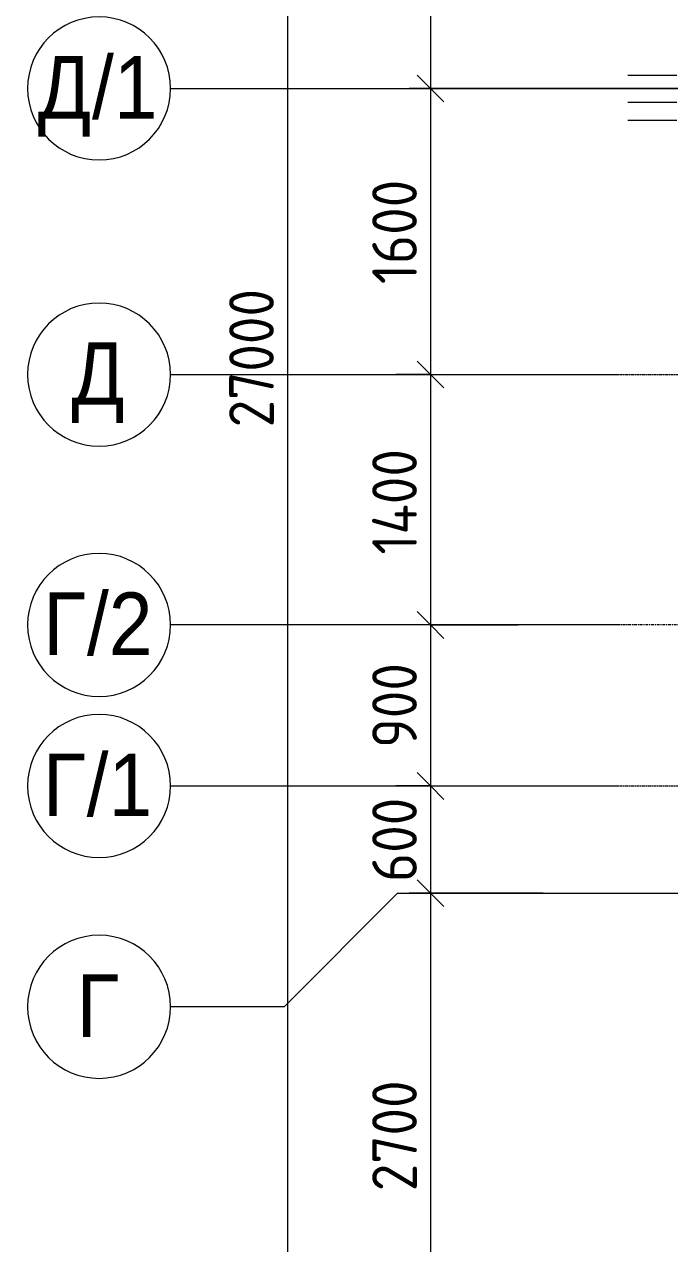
# Model space of a CAD drawing. Header units: millimetres. Extents: x -3917 to 185442, y -8553 to 29000.
# Drawn here: x -3917 to -308, y 8541 to 15358 of the extents above; entities that cross this region are included whole.
import ezdxf

# ---------------------------------------------------------------- set-up
doc = ezdxf.new("R2010")
doc.units = ezdxf.units.MM
doc.linetypes.add('Осевая', pattern=[31.75, 6.35, -4.7625, 15.875, -4.7625])
for name, color, linetype, lineweight in [('A-ANNO-DIMS', 7, 'Continuous', 9), ('A-ANNO-DIMS-100', 7, 'Continuous', 9), ('Оси', 7, 'Continuous', 9), ('Оси-1', 7, 'Continuous', 20), ('Оси-2', 7, 'Осевая', 9)]:
    doc.layers.add(name, color=color, linetype=linetype, lineweight=lineweight)
doc.layers.add('A-WALL-2', color=7, linetype='Continuous', lineweight=9, true_color=0x535353)
doc.styles.add('Arial', font='arial.ttf', dxfattribs={"width": 0.9, "height": 350})
doc.styles.add('ISOCPEUR', font='isocpeur.ttf', dxfattribs={"width": 0.9, "height": 250})
doc.dimstyles.new('ISO-2_5_0_9К_БОЛЬШОЙ', dxfattribs={"dimscale": 304.8, "dimtxt": 248.995294, "dimasz": 0.492126, "dimexe": 0.393701, "dimexo": 0.984252, "dimgap": 0, "dimtad": 1, "dimdec": 0, "dimrnd": 10, "dimzin": 0, "dimdsep": 46, "dimtxsty": 'ISOCPEUR', "dimblk1": 'OBLIQUE', "dimblk2": 'OBLIQUE', "dimsah": 1, "dimcen": 0.09, "dimdle": 0.393701, "dimazin": 0, "dimtfac": 1, "dimtdec": 4, "dimtix": 1, "dimtmove": 0, "dimatfit": 3, "dimfxl": 1, "dimtvp": 1, "dimtolj": 1, "dimtzin": 0, "dimarcsym": 2})

# ---------------------------------------------------------------- blocks, each defined once
blk = doc.blocks.new('Ось сетки - D8-29747960-Сводный план потолков 2 этажа в осях 1-12')
at = {"layer": 'Оси-1'}
for start, end in [(360, 180), (180, 360)]:
    blk.add_arc((0, 0), 4, start, end, dxfattribs=at)
blk = doc.blocks.new('DIMBLOCK17-Сводный план потолков 2 этажа в осях 1-12')
at = {"layer": 'A-ANNO-DIMS-100', "lineweight": 20}
for p, q in [((-1645.1, 17000), (-1720.1, 17075)), ((-1645.1, 17000), (-1570.1, 16925)), ((-1645.1, 15000), (-1720.1, 15075)), ((-1645.1, 15000), (-1570.1, 14925))]:
    blk.add_line(p, q, dxfattribs=at)
at = {"layer": 'A-ANNO-DIMS-100'}
for p, q in [((-1839, 17000), (-1525.1, 17000)), ((-1645.1, 17000), (-1839, 17000)), ((-1645.1, 17000), (-1645.1, 15000)), ((9560.6, 15000), (-1765.1, 15000)), ((-1645.1, 15000), (9560.6, 15000))]:
    blk.add_line(p, q, dxfattribs=at)
at = {"layer": 'A-ANNO-DIMS-100', "color": 0, "insert": (-1971.7, 15684), "char_height": 250, "width": 758.478, "attachment_point": 1, "rotation": 90, "line_spacing_factor": 1.149209, "style": 'ISOCPEUR'}
blk.add_mtext('2000', dxfattribs=at)
blk = doc.blocks.new('_Oblique')
at = {"color": 0, "linetype": 'ByBlock', "lineweight": -2}
blk.add_line((-0.5, -0.5), (0.5, 0.5), dxfattribs=at)
blk = doc.blocks.new('DIMBLOCK18-Сводный план потолков 2 этажа в осях 1-12')
at = {"layer": 'A-ANNO-DIMS-100', "lineweight": 20}
for p, q in [((-1645.1, 15000), (-1720.1, 15075)), ((-1645.1, 15000), (-1570.1, 14925)), ((-1645.1, 13400), (-1720.1, 13475)), ((-1645.1, 13400), (-1570.1, 13325))]:
    blk.add_line(p, q, dxfattribs=at)
at = {"layer": 'A-ANNO-DIMS-100'}
for p, q in [((9560.6, 15000), (-1765.1, 15000)), ((-1645.1, 15000), (-1645.1, 13400)), ((-1645.1, 15000), (9560.6, 15000)), ((-1839, 13400), (-1525.1, 13400)), ((-1645.1, 13400), (-1839, 13400))]:
    blk.add_line(p, q, dxfattribs=at)
at = {"layer": 'A-ANNO-DIMS-100', "color": 0, "insert": (-1971.7, 13905.5), "char_height": 250, "width": 706.764, "attachment_point": 1, "rotation": 90, "line_spacing_factor": 1.149209, "style": 'ISOCPEUR'}
blk.add_mtext('1600', dxfattribs=at)
blk = doc.blocks.new('DIMBLOCK19-Сводный план потолков 2 этажа в осях 1-12')
at = {"layer": 'A-ANNO-DIMS-100', "lineweight": 20}
for p, q in [((-1645.1, 13400), (-1720.1, 13475)), ((-1645.1, 13400), (-1570.1, 13325)), ((-1645.1, 12000), (-1720.1, 12075)), ((-1645.1, 12000), (-1570.1, 11925))]:
    blk.add_line(p, q, dxfattribs=at)
at = {"layer": 'A-ANNO-DIMS-100'}
for p, q in [((-1839, 13400), (-1525.1, 13400)), ((-1645.1, 13400), (-1839, 13400)), ((-1645.1, 13400), (-1645.1, 12000)), ((-1156, 12000), (-1765.1, 12000)), ((-1645.1, 12000), (-1156, 12000))]:
    blk.add_line(p, q, dxfattribs=at)
at = {"layer": 'A-ANNO-DIMS-100', "color": 0, "insert": (-1971.7, 12393.5), "char_height": 250, "width": 735.494, "attachment_point": 1, "rotation": 90, "line_spacing_factor": 1.149209, "style": 'ISOCPEUR'}
blk.add_mtext('1400', dxfattribs=at)
blk = doc.blocks.new('DIMBLOCK20-Сводный план потолков 2 этажа в осях 1-12')
at = {"layer": 'A-ANNO-DIMS-100', "lineweight": 20}
for p, q in [((-1645.1, 12000), (-1720.1, 12075)), ((-1645.1, 12000), (-1570.1, 11925)), ((-1645.1, 11100), (-1720.1, 11175)), ((-1645.1, 11100), (-1570.1, 11025))]:
    blk.add_line(p, q, dxfattribs=at)
at = {"layer": 'A-ANNO-DIMS-100'}
for p, q in [((-1156, 12000), (-1765.1, 12000)), ((-1645.1, 12000), (-1645.1, 11100)), ((-1645.1, 12000), (-1156, 12000)), ((-1839, 11100), (-1525.1, 11100)), ((-1645.1, 11100), (-1839, 11100))]:
    blk.add_line(p, q, dxfattribs=at)
at = {"layer": 'A-ANNO-DIMS-100', "color": 0, "insert": (-1971.7, 11313), "char_height": 250, "width": 568.858, "attachment_point": 1, "rotation": 90, "line_spacing_factor": 1.149209, "style": 'ISOCPEUR'}
blk.add_mtext('900', dxfattribs=at)
blk = doc.blocks.new('DIMBLOCK21-Сводный план потолков 2 этажа в осях 1-12')
at = {"layer": 'A-ANNO-DIMS-100', "lineweight": 20}
for p, q in [((-1645.1, 11100), (-1720.1, 11175)), ((-1645.1, 11100), (-1570.1, 11025)), ((-1645.1, 10500), (-1720.1, 10575)), ((-1645.1, 10500), (-1570.1, 10425))]:
    blk.add_line(p, q, dxfattribs=at)
at = {"layer": 'A-ANNO-DIMS-100'}
for p, q in [((-1839, 11100), (-1525.1, 11100)), ((-1645.1, 11100), (-1839, 11100)), ((-1645.1, 11100), (-1645.1, 10500)), ((-1014.8, 10500), (-1765.1, 10500)), ((-1645.1, 10500), (-1014.8, 10500))]:
    blk.add_line(p, q, dxfattribs=at)
at = {"layer": 'A-ANNO-DIMS-100', "color": 0, "insert": (-1971.7, 10563), "char_height": 250, "width": 568.858, "attachment_point": 1, "rotation": 90, "line_spacing_factor": 1.149209, "style": 'ISOCPEUR'}
blk.add_mtext('600', dxfattribs=at)
blk = doc.blocks.new('DIMBLOCK22-Сводный план потолков 2 этажа в осях 1-12')
at = {"layer": 'A-ANNO-DIMS-100', "lineweight": 20}
for p, q in [((-1645.1, 10500), (-1720.1, 10575)), ((-1645.1, 10500), (-1570.1, 10425)), ((-1645.1, 7800), (-1720.1, 7875)), ((-1645.1, 7800), (-1570.1, 7725))]:
    blk.add_line(p, q, dxfattribs=at)
at = {"layer": 'A-ANNO-DIMS-100'}
for p, q in [((-1014.8, 10500), (-1765.1, 10500)), ((-1645.1, 10500), (-1645.1, 7800)), ((-1645.1, 10500), (-1014.8, 10500)), ((-1839, 7800), (-1525.1, 7800)), ((-1645.1, 7800), (-1839, 7800))]:
    blk.add_line(p, q, dxfattribs=at)
at = {"layer": 'A-ANNO-DIMS-100', "color": 0, "insert": (-1971.7, 8834), "char_height": 250, "width": 758.478, "attachment_point": 1, "rotation": 90, "line_spacing_factor": 1.149209, "style": 'ISOCPEUR'}
blk.add_mtext('2700', dxfattribs=at)
blk = doc.blocks.new('DIMBLOCK25-Сводный план потолков 2 этажа в осях 1-12')
at = {"layer": 'A-ANNO-DIMS-100', "lineweight": 20}
for p, q in [((-2445.1, 27000), (-2520.1, 27075)), ((-2445.1, 27000), (-2370.1, 26925)), ((-2445.1, 0), (-2520.1, 75)), ((-2445.1, 0), (-2370.1, -75))]:
    blk.add_line(p, q, dxfattribs=at)
at = {"layer": 'A-ANNO-DIMS-100'}
for p, q in [((-2445.1, 27120), (-2445.1, -120)), ((-2639, 27000), (-2325.1, 27000)), ((-2445.1, 27000), (-2639, 27000)), ((-2639, 0), (-2325.1, 0)), ((-2445.1, 0), (-2639, 0))]:
    blk.add_line(p, q, dxfattribs=at)
at = {"layer": 'A-ANNO-DIMS-100', "color": 0, "insert": (-2771.7, 13105), "char_height": 250, "width": 948.097, "attachment_point": 1, "rotation": 90, "line_spacing_factor": 1.149209, "style": 'ISOCPEUR'}
blk.add_mtext('27000', dxfattribs=at)

msp = doc.modelspace()

# ---------------------------------------------------------------- linework, layer by layer
at = {"layer": 'A-WALL-2'}
for p, q in [((-268, 15073), (-541.5, 15073)), ((-541.5, 14923), (-268, 14923)), ((-541.5, 14823), (-268, 14823))]:
    msp.add_line(p, q, dxfattribs=at)
at = {"layer": 'Оси'}
for p, q in [((-3099.2, 15000), (-599.2, 15000)), ((-3099.2, 13400), (-599.2, 13400)), ((-599.2, 12000), (-3099.2, 12000)), ((-3099.2, 11100), (-599.2, 11100)), ((-1829.2, 10500), (-2464.2, 9865)), ((-1829.2, 10500), (670.8, 10500)), ((-2464.2, 9865), (-3099.2, 9865))]:
    msp.add_line(p, q, dxfattribs=at)
at = {"layer": 'Оси-2'}
for p, q in [((-599.2, 15000), (35390, 15000)), ((-599.2, 13400), (35390, 13400)), ((11013.2, 12000), (-599.2, 12000)), ((-599.2, 11100), (35990, 11100))]:
    msp.add_line(p, q, dxfattribs=at)

# ---------------------------------------------------------------- block references
at = {"layer": 'Оси-1', "xscale": 99.99999999999993, "yscale": 99.99999999999993, "zscale": 99.99999999999993}
for p, rotation in [((-3499.2, 15000), 269.9999999999994), ((-3499.2, 13400), 269.9999999999994), ((-3499.2, 12000), 89.99999999999982), ((-3499.2, 11100), 269.9999999999994), ((-3499.2, 9865), 269.9999999999994)]:
    msp.add_blockref('Ось сетки - D8-29747960-Сводный план потолков 2 этажа в осях 1-12', p, dxfattribs=dict(at, rotation=rotation))

# ---------------------------------------------------------------- texts
at = {"layer": 'Оси', "char_height": 350, "attachment_point": 1, "style": 'Arial'}
for s, insert, width in [('\\fArial|b0|i0|c204|p34|;\\W.9;Д', (-3842.4, 15181), 367.975), ('/1', (-3538.8, 15181), 454.557), ('\\fArial|b0|i0|c204|p34|;\\W.9;Д', (-3654.7, 13581), 367.975), ('\\fArial|b0|i0|c204|p34|;\\W.9;Г', (-3811.3, 12181.6), 295.823), ('/2', (-3567.2, 12181.6), 454.557), ('\\fArial|b0|i0|c204|p34|;\\W.9;Г', (-3812.7, 11281), 295.823), ('/1', (-3568.6, 11281), 454.557), ('\\fArial|b0|i0|c204|p34|;\\W.9;Г', (-3625, 10046), 295.823)]:
    msp.add_mtext(s, dxfattribs=dict(at, insert=insert, width=width))

# ---------------------------------------------------------------- dimensions: what is measured, and where the dimension line sits
at = {"layer": 'A-ANNO-DIMS'}
for base, p1, p2, override, picture, middle in [((-2445.1, 0), (-2339, 27000), (-2339, 0), {"dimpost": '<>', "dimfxl": 26999.999823}, 'DIMBLOCK25-Сводный план потолков 2 этажа в осях 1-12', (-2570.1, 13500)), ((-1645.1, 15000), (-1539, 17000), (9860.6, 15000), {"dimpost": '<>', "dimfxl": 11573.73978}, 'DIMBLOCK17-Сводный план потолков 2 этажа в осях 1-12', (-1770.1, 16000)), ((-1645.1, 13400), (9860.6, 15000), (-1539, 13400), {"dimpost": '<>', "dimfxl": 11511.361874}, 'DIMBLOCK18-Сводный план потолков 2 этажа в осях 1-12', (-1770.1, 14200)), ((-1645.1, 12000), (-1539, 13400), (-856, 12000), {"dimpost": '<>', "dimfxl": 1557.736413}, 'DIMBLOCK19-Сводный план потолков 2 этажа в осях 1-12', (-1770.1, 12700)), ((-1645.1, 11100), (-856, 12000), (-1539, 11100), {"dimpost": '<>', "dimfxl": 1129.841912}, 'DIMBLOCK20-Сводный план потолков 2 этажа в осях 1-12', (-1770.1, 11550)), ((-1645.1, 10500), (-1539, 11100), (-714.8, 10500), {"dimpost": '<>', "dimfxl": 1019.456801}, 'DIMBLOCK21-Сводный план потолков 2 этажа в осях 1-12', (-1770.1, 10800)), ((-1645.1, 7800), (-714.8, 10500), (-1539, 7800), {"dimpost": '<>', "dimfxl": 2822.993477}, 'DIMBLOCK22-Сводный план потолков 2 этажа в осях 1-12', (-1770.1, 9150))]:
    dim = msp.add_linear_dim(base=base, p1=p1, p2=p2, angle=90, dimstyle='ISO-2_5_0_9К_БОЛЬШОЙ', override=override, dxfattribs=at)
    dim.commit()
    dim.dimension.update_dxf_attribs({"geometry": picture, "text_midpoint": middle})

doc.saveas('drawing.dxf')
